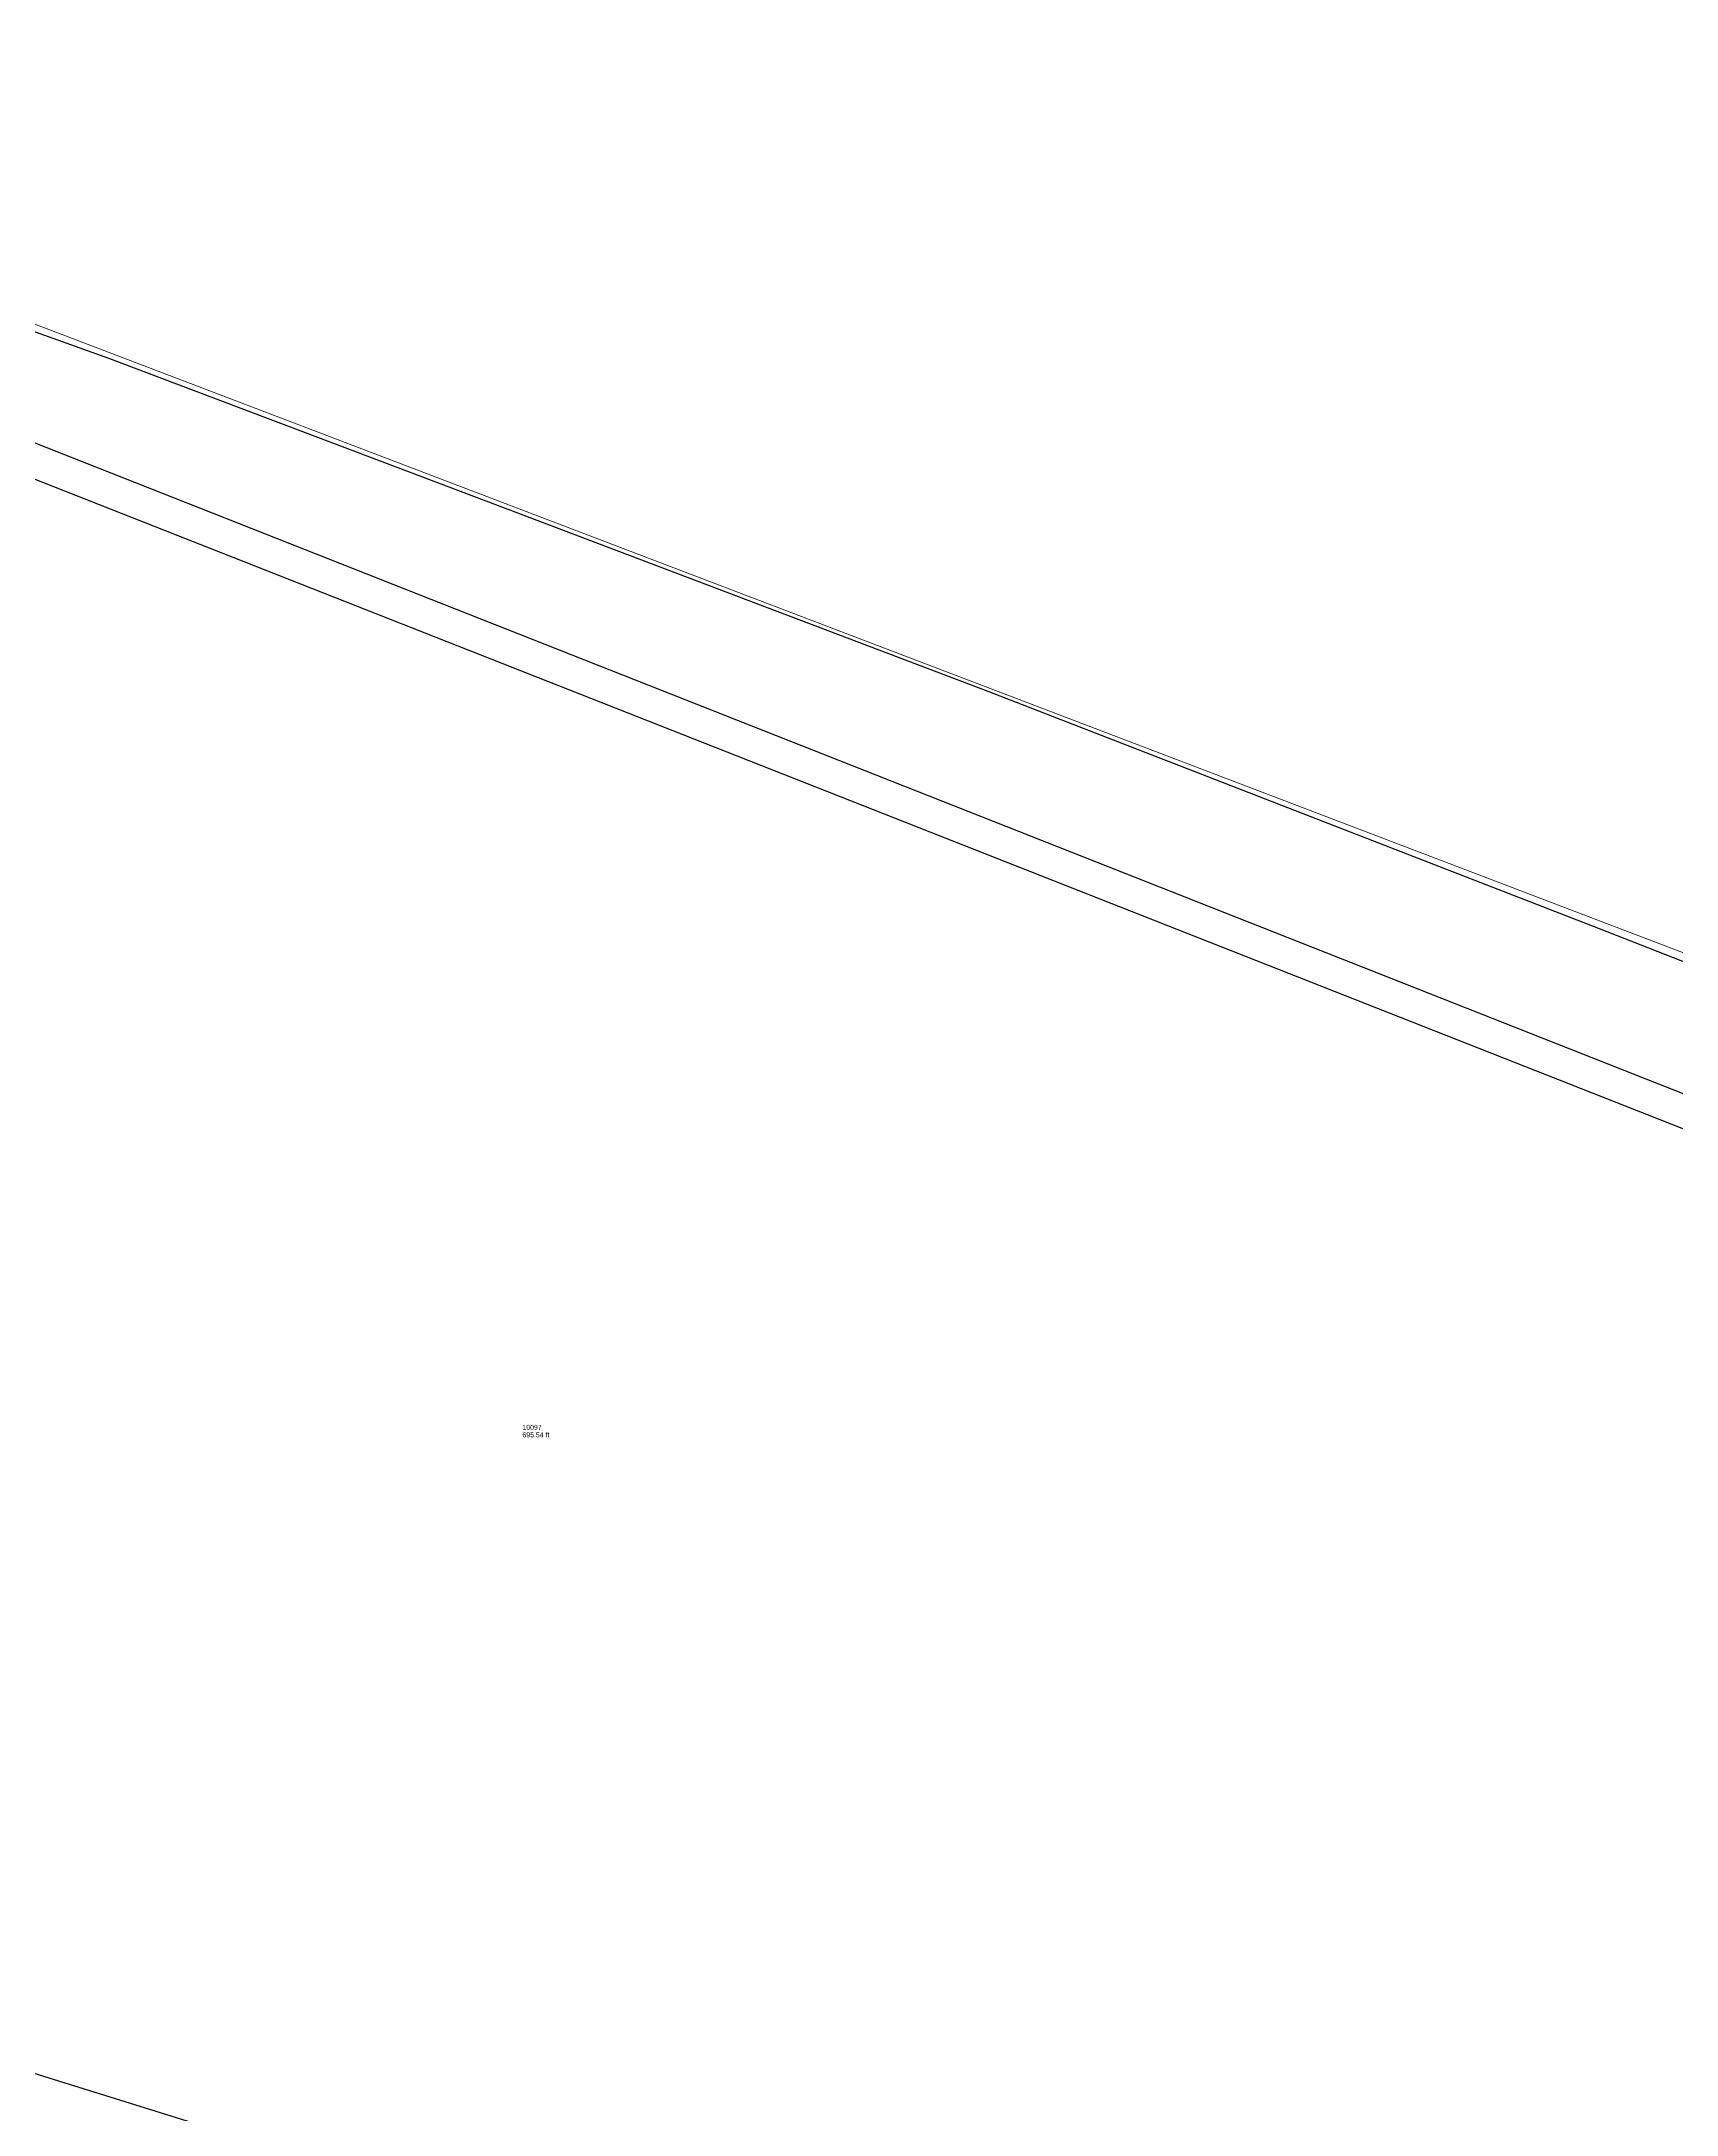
# Model space of a CAD drawing. Header units: feet. Extents: x 6430745 to 6432191, y 1887663 to 1888575.
# Drawn here: x 6431011.83 to 6431044.29, y 1888234.13 to 1888275.29 of the extents above; entities that cross this region are included whole.
import ezdxf
from ezdxf.lldxf.tags import DXFTag

# ---------------------------------------------------------------- set-up
doc = ezdxf.new("R2010")
doc.units = ezdxf.units.FT
doc.header["$MEASUREMENT"] = 0
for name, color, linetype, lineweight in [('VF-STRM-GEOP-LINE-QLB-', 253, 'STORMDRAIN', 15), ('VF-TINN-DSRF-BNDY-', 253, 'Continuous', 25), ('VF-TOPO-CONC-GTFL-LINE-', 253, 'Continuous', 25), ('VF-TOPO-CONC-LIPG-LINE-', 253, 'Continuous', 25), ('VF-TOPO-CONC-TBCB-LINE-', 253, 'Continuous', 25), ('VN-PLNT-TREE-', 253, 'Continuous', 13)]:
    doc.layers.add(name, color=color, linetype=linetype, lineweight=lineweight)
doc.styles.add('NCS1', font='arial.ttf', dxfattribs={"width": 0.8, "height": 0.09375})
doc.styles.get("Standard").update_dxf_attribs({"font": 'arial.ttf'})
tags = doc.linetypes.add('STORMDRAIN', pattern='A,1,-0.03,["SD",Standard,S=0.08,R=0,X=0,Y=-0.04],-0.16,1', length=2.19).pattern_tags.tags
tags[6] = DXFTag(74, 10)

msp = doc.modelspace()

# ---------------------------------------------------------------- linework, layer by layer
at = {"layer": 'VF-STRM-GEOP-LINE-QLB-', "elevation": 693.47, "flags": 128}
msp.add_lwpolyline([(6431816.577, 1887729.251), (6431666.23, 1887877.38), (6431435.57, 1888060.16), (6431170.99, 1888208.91), (6430892.92, 1888314.99)], dxfattribs=at)
at = {"layer": 'VF-TINN-DSRF-BNDY-', "flags": 128}
msp.add_lwpolyline([(6430915.6, 1888270.49), (6430926.596, 1888266.959), (6430925.803, 1888264.366), (6430926.884, 1888263.355), (6430938.908, 1888258.999), (6430955.6, 1888253.58), (6430970.86, 1888248.49), (6430980.3, 1888245.48), (6430987.1, 1888242.99), (6431002.32, 1888237.87), (6431087.53, 1888211.34), (6431127.49, 1888197.32), (6431174.97, 1888179.31), (6431179.31, 1888181.57), (6431185.81, 1888177.79), (6431185.75, 1888160.32), (6431185.41, 1888142.84), (6431185.41, 1888102.95), (6431185.51, 1888098.64), (6431185.34, 1888076.99), (6431185.13, 1888026.39), (6431185.2, 1888010.65), (6431182.7, 1888000.56), (6431174.82, 1887993.31)], dxfattribs=at)
at = {"layer": 'VF-TOPO-CONC-GTFL-LINE-', "flags": 128}
msp.add_lwpolyline([(6431091.95, 1888235.63), (6431007.36, 1888269.03), (6431002.83, 1888270.64), (6430993.41, 1888273.49)], dxfattribs=at)
at = {"layer": 'VF-TOPO-CONC-LIPG-LINE-', "flags": 128}
msp.add_lwpolyline([(6431008.18, 1888270.79), (6431013.184, 1888268.994), (6431020.899, 1888266.078), (6431030.619, 1888262.392), (6431042.748, 1888257.681), (6431057.724, 1888251.806), (6431073.408, 1888245.394), (6431085.378, 1888240.457), (6431095.87, 1888235.97)], dxfattribs=at)
at = {"layer": 'VF-TOPO-CONC-TBCB-LINE-', "flags": 128}
msp.add_lwpolyline([(6431091.86, 1888235), (6431007.17, 1888268.38), (6431002.6, 1888270.05), (6430993.19, 1888272.83), (6430993.41, 1888273.49)], dxfattribs=at)

# ---------------------------------------------------------------- texts
at = {"layer": 'VN-PLNT-TREE-', "style": 'NCS1', "width": 0.8}
for s, p in [('695.54 ft', (6431021.38, 1888247.577)), ('10097', (6431021.38, 1888247.725))]:
    msp.add_text(s, height=0.0984, dxfattribs=at).set_placement(p)

doc.saveas('drawing.dxf')
